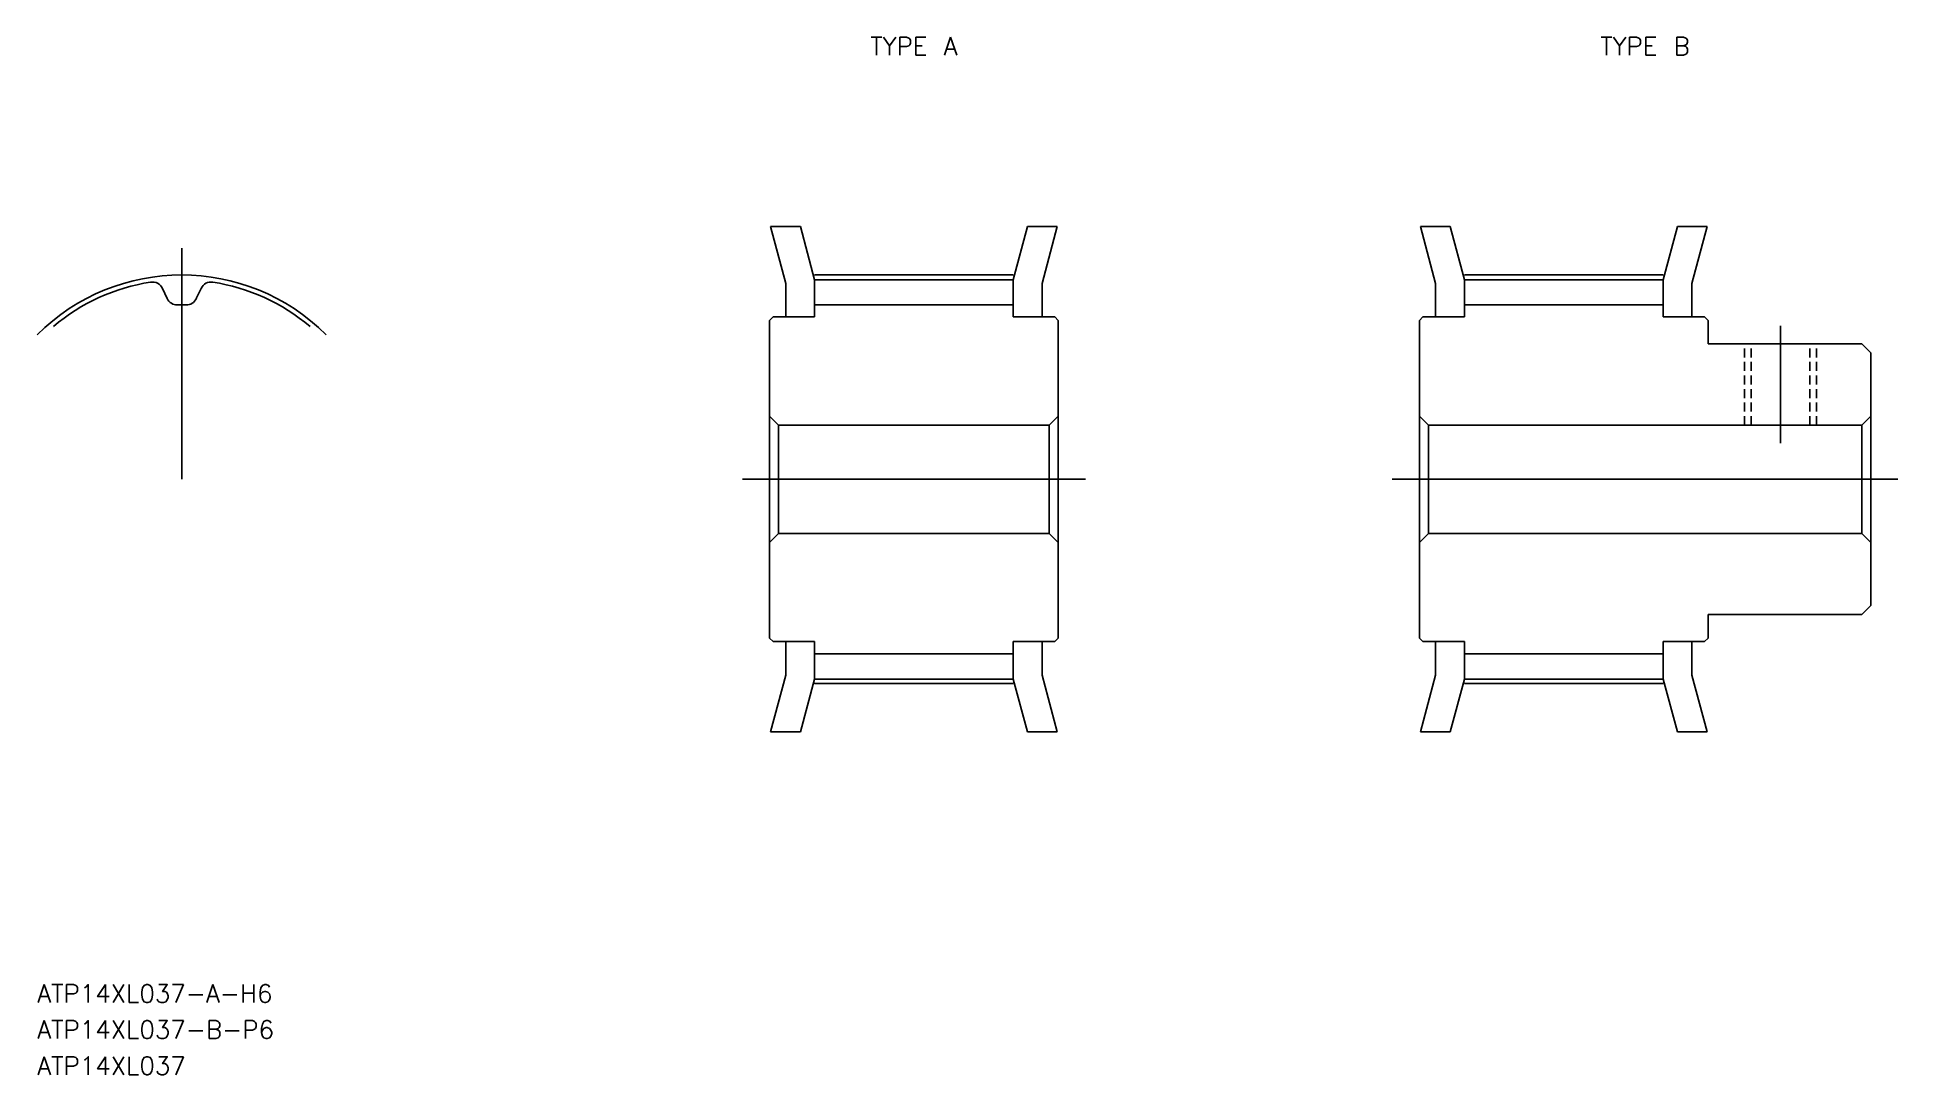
# Model space of a CAD drawing. Extents: x 51 to 154, y 53 to 111.
import ezdxf
from ezdxf.enums import TextEntityAlignment as Align

# ---------------------------------------------------------------- set-up
doc = ezdxf.new("R2010")
doc.units = 0
doc.linetypes.add('CENTER', pattern=[50.8, 31.75, -6.35, 6.35, -6.35])
doc.linetypes.add('DASHED', pattern=[0.75, 0.5, -0.25])
doc.layers.get('0').update_dxf_attribs({"linetype": 'CONTINUOUS'})
doc.layers.add('CENTER', color=1, linetype='CENTER')
doc.styles.add('MISUMI', font='txt.shx')

msp = doc.modelspace()

# ---------------------------------------------------------------- linework, layer by layer
at = {"color": 7, "linetype": 'CONTINUOUS'}
for p, q in [((92.7, 96.92), (91.86, 100.07)), ((91.86, 100.07), (93.51, 100.07)), ((94.3, 97.13), (93.51, 100.07)), ((105.3, 97.13), (106.09, 100.07)), ((107.74, 100.07), (106.09, 100.07)), ((106.9, 96.92), (107.74, 100.07)), ((128.7, 96.92), (127.86, 100.07)), ((127.86, 100.07), (129.51, 100.07)), ((130.3, 97.13), (129.51, 100.07)), ((141.3, 97.13), (142.09, 100.07)), ((143.74, 100.07), (142.09, 100.07)), ((142.9, 96.92), (143.74, 100.07)), ((92.7, 95.07), (92.7, 96.92)), ((94.3, 97.13), (105.3, 97.13)), ((94.3, 95.07), (94.3, 97.13)), ((105.3, 95.07), (105.3, 97.13)), ((106.9, 95.07), (106.9, 96.92)), ((128.7, 95.07), (128.7, 96.92)), ((130.3, 97.13), (141.3, 97.13)), ((130.3, 95.07), (130.3, 97.13)), ((141.3, 95.07), (141.3, 97.13)), ((142.9, 95.07), (142.9, 96.92)), ((58.43, 96.08), (58.17, 96.65)), ((60.05, 96.08), (60.32, 96.65)), ((91.8, 94.87), (92, 95.07)), ((91.8, 77.27), (91.8, 94.87)), ((92, 95.07), (94.3, 95.07)), ((94.3, 95.73), (105.3, 95.73)), ((107.6, 95.07), (105.3, 95.07)), ((107.8, 94.87), (107.6, 95.07)), ((107.8, 77.27), (107.8, 94.87)), ((127.8, 94.87), (128, 95.07)), ((127.8, 77.27), (127.8, 94.87)), ((128, 95.07), (130.3, 95.07)), ((130.3, 95.73), (141.3, 95.73)), ((141.3, 95.07), (143.6, 95.07)), ((143.8, 94.87), (143.6, 95.07)), ((143.8, 93.57), (143.8, 94.87)), ((143.8, 93.57), (152.3, 93.57)), ((152.8, 93.07), (152.3, 93.57)), ((152.8, 79.07), (152.8, 93.07)), ((91.8, 89.57), (92.3, 89.07)), ((92.3, 89.07), (107.3, 89.07)), ((92.3, 89.07), (92.3, 83.07)), ((107.8, 89.57), (107.3, 89.07)), ((107.3, 89.07), (107.3, 83.07)), ((127.8, 89.57), (128.3, 89.07)), ((128.3, 89.07), (152.3, 89.07)), ((128.3, 89.07), (128.3, 83.07)), ((152.3, 89.07), (152.8, 89.57)), ((152.3, 89.07), (152.3, 83.07)), ((91.8, 82.57), (92.3, 83.07)), ((92.3, 83.07), (107.3, 83.07)), ((107.8, 82.57), (107.3, 83.07)), ((127.8, 82.57), (128.3, 83.07)), ((128.3, 83.07), (152.3, 83.07)), ((152.3, 83.07), (152.8, 82.57)), ((143.8, 78.57), (152.3, 78.57)), ((143.8, 77.27), (143.8, 78.57)), ((152.3, 78.57), (152.8, 79.07)), ((91.8, 77.27), (92, 77.07)), ((92, 77.07), (94.3, 77.07)), ((92.7, 77.07), (92.7, 75.21)), ((94.3, 75), (94.3, 77.07)), ((94.3, 76.4), (105.3, 76.4)), ((107.6, 77.07), (105.3, 77.07)), ((105.3, 75), (105.3, 77.07)), ((106.9, 77.07), (106.9, 75.21)), ((107.8, 77.27), (107.6, 77.07)), ((127.8, 77.27), (128, 77.07)), ((128, 77.07), (130.3, 77.07)), ((128.7, 77.07), (128.7, 75.21)), ((130.3, 75), (130.3, 77.07)), ((130.3, 76.4), (141.3, 76.4)), ((141.3, 77.07), (143.6, 77.07)), ((141.3, 75), (141.3, 77.07)), ((142.9, 77.07), (142.9, 75.21)), ((143.6, 77.07), (143.8, 77.27)), ((92.7, 75.21), (91.86, 72.07)), ((94.3, 75), (93.51, 72.07)), ((94.3, 75), (105.3, 75)), ((105.3, 75), (106.09, 72.07)), ((106.9, 75.21), (107.74, 72.07)), ((128.7, 75.21), (127.86, 72.07)), ((130.3, 75), (129.51, 72.07)), ((130.3, 75), (141.3, 75)), ((141.3, 75), (142.09, 72.07)), ((142.9, 75.21), (143.74, 72.07)), ((91.86, 72.07), (93.51, 72.07)), ((107.74, 72.07), (106.09, 72.07)), ((127.86, 72.07), (129.51, 72.07)), ((143.74, 72.07), (142.09, 72.07))]:
    msp.add_line(p, q, dxfattribs=at)
at = {"color": 3, "linetype": 'DASHED'}
for p, q in [((145.8, 89.07), (145.8, 93.57)), ((146.18, 89.07), (146.18, 93.57)), ((149.42, 89.07), (149.42, 93.57)), ((149.8, 89.07), (149.8, 93.57))]:
    msp.add_line(p, q, dxfattribs=at)
at = {"color": 7, "linetype": 'CONTINUOUS'}
for centre, radius, start, end in [((59.24, 86.07), 11.06, 98.9516, 130), ((57.62, 96.39), 0.61, 25, 98.9516), ((60.87, 96.39), 0.61, 81.0484, 155), ((59.24, 86.07), 11.06, 50, 81.0484), ((58.99, 96.34), 0.61, 205, 271.4202), ((59.5, 96.34), 0.61, 268.5798, 335), ((59.24, 86.07), 9.66, 88.5798, 91.4202)]:
    msp.add_arc(centre, radius, start, end, dxfattribs=at)
at = {"layer": 'CENTER', "color": 1, "linetype": 'CENTER'}
for p, q in [((59.24, 86.07), (59.24, 98.88)), ((94.3, 97.39), (105.3, 97.39)), ((130.3, 97.39), (141.3, 97.39)), ((147.8, 88.07), (147.8, 94.57)), ((90.3, 86.07), (109.3, 86.07)), ((126.3, 86.07), (154.3, 86.07)), ((94.3, 74.75), (105.3, 74.75)), ((130.3, 74.75), (141.3, 74.75))]:
    msp.add_line(p, q, dxfattribs=at)
msp.add_arc((59.24, 86.07), 11.32, 45, 135, dxfattribs=at)

# ---------------------------------------------------------------- texts
at = {"color": 7, "linetype": 'CONTINUOUS', "style": 'MISUMI'}
for s, p in [('TYPE A', (99.8, 110.07)), ('TYPE B', (140.3, 110.07))]:
    msp.add_text(s, height=1, dxfattribs=at).set_placement(p, align=Align.MIDDLE_CENTER)
for s, p in [('ATP14XL037-A-H6', (51.24, 57.07)), ('ATP14XL037-B-P6', (51.24, 55.07)), ('ATP14XL037', (51.24, 53.07))]:
    msp.add_text(s, height=1, dxfattribs=at).set_placement(p)

doc.saveas('drawing.dxf')
